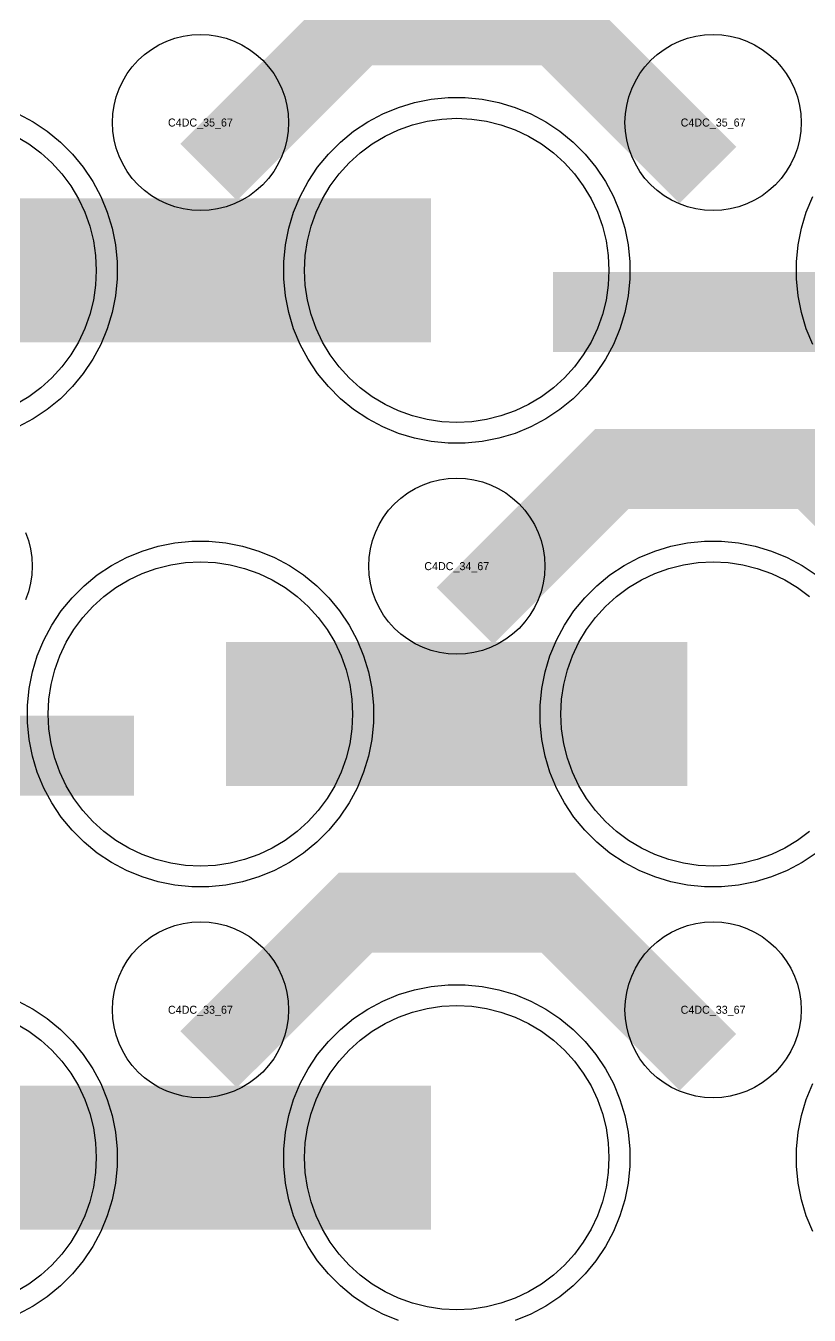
# Model space of a CAD drawing. Extents: x -11880 to 11880, y -14992 to 14992.
# Drawn here: x 9385.5 to 9630, y -10316.2 to -9913.4 of the extents above; entities that cross this region are included whole.
import ezdxf
from ezdxf.enums import TextEntityAlignment as Align

# ---------------------------------------------------------------- set-up
doc = ezdxf.new("R2010")
doc.units = 0
doc.header["$MEASUREMENT"] = 0
for name, color, linetype in [('GDS_775_DT_237', 138, 'CONTINUOUS'), ('RDL1_FS', 34, 'CONTINUOUS'), ('RDL_BS', 160, 'CONTINUOUS')]:
    doc.layers.add(name, color=color, linetype=linetype)

msp = doc.modelspace()

# ---------------------------------------------------------------- linework, layer by layer
at = {"layer": 'RDL1_FS'}
msp.add_lwpolyline([(9520, -10037.329), (9515.343, -10037.1), (9510.732, -10036.416), (9506.209, -10035.284), (9501.819, -10033.712), (9497.605, -10031.72), (9493.605, -10029.322), (9489.86, -10026.544), (9486.406, -10023.414), (9483.276, -10019.96), (9480.498, -10016.215), (9478.1, -10012.215), (9476.108, -10008.001), (9474.536, -10003.611), (9473.404, -9999.088), (9472.72, -9994.477), (9472.491, -9989.82), (9472.72, -9985.163), (9473.404, -9980.552), (9474.536, -9976.029), (9476.108, -9971.639), (9478.1, -9967.425), (9480.498, -9963.425), (9483.276, -9959.68), (9486.406, -9956.226), (9489.86, -9953.096), (9493.605, -9950.318), (9497.605, -9947.92), (9501.819, -9945.928), (9506.209, -9944.356), (9510.732, -9943.224), (9515.343, -9942.54), (9520, -9942.311), (9524.657, -9942.54), (9529.268, -9943.224), (9533.791, -9944.356), (9538.181, -9945.928), (9542.395, -9947.92), (9546.395, -9950.318), (9550.14, -9953.096), (9553.594, -9956.226), (9556.724, -9959.68), (9559.502, -9963.425), (9561.9, -9967.425), (9563.892, -9971.639), (9565.464, -9976.029), (9566.596, -9980.552), (9567.28, -9985.163), (9567.509, -9989.82), (9567.28, -9994.477), (9566.596, -9999.088), (9565.464, -10003.611), (9563.892, -10008.001), (9561.9, -10012.215), (9559.502, -10016.215), (9556.724, -10019.96), (9553.594, -10023.414), (9550.14, -10026.544), (9546.395, -10029.322), (9542.395, -10031.72), (9538.181, -10033.712), (9533.791, -10035.284), (9529.268, -10036.416), (9524.657, -10037.1)], close=True, dxfattribs=at)
msp.add_lwpolyline([(9382.395, -9947.92), (9386.395, -9950.318), (9390.14, -9953.096), (9393.594, -9956.226), (9396.724, -9959.68), (9399.502, -9963.425), (9401.9, -9967.425), (9403.892, -9971.639), (9405.464, -9976.029), (9406.596, -9980.552), (9407.28, -9985.163), (9407.509, -9989.82), (9407.28, -9994.477), (9406.596, -9999.088), (9405.464, -10003.611), (9403.892, -10008.001), (9401.9, -10012.215), (9399.502, -10016.215), (9396.724, -10019.96), (9393.594, -10023.414), (9390.14, -10026.544), (9386.395, -10029.322), (9382.395, -10031.72)], dxfattribs=at)
for points in [[(9368.002, -9989.82, 45, 45, 0), (9440.002, -9989.82, 45, 45, 0)], [(9440.002, -9989.82, 45, 45, 0), (9512.002, -9989.82, 45, 45, 0)]]:
    msp.add_lwpolyline(points, format="xyseb", dxfattribs=at)
at = {"layer": 'RDL1_FS', "color": 241, "true_color": 0xf7abae}
for points in [[(9440, -10175.894), (9435.343, -10175.665), (9430.732, -10174.981), (9426.209, -10173.849), (9421.819, -10172.277), (9417.605, -10170.285), (9413.605, -10167.887), (9409.86, -10165.109), (9406.406, -10161.979), (9403.276, -10158.525), (9400.498, -10154.78), (9398.1, -10150.78), (9396.108, -10146.566), (9394.536, -10142.176), (9393.404, -10137.653), (9392.72, -10133.042), (9392.491, -10128.385), (9392.72, -10123.728), (9393.404, -10119.117), (9394.536, -10114.594), (9396.108, -10110.204), (9398.1, -10105.99), (9400.498, -10101.99), (9403.276, -10098.245), (9406.406, -10094.791), (9409.86, -10091.661), (9413.605, -10088.883), (9417.605, -10086.485), (9421.819, -10084.493), (9426.209, -10082.921), (9430.732, -10081.789), (9435.343, -10081.105), (9440, -10080.876), (9444.657, -10081.105), (9449.268, -10081.789), (9453.791, -10082.921), (9458.181, -10084.493), (9462.395, -10086.485), (9466.395, -10088.883), (9470.14, -10091.661), (9473.594, -10094.791), (9476.724, -10098.245), (9479.502, -10101.99), (9481.9, -10105.99), (9483.892, -10110.204), (9485.464, -10114.594), (9486.596, -10119.117), (9487.28, -10123.728), (9487.509, -10128.385), (9487.28, -10133.042), (9486.596, -10137.653), (9485.464, -10142.176), (9483.892, -10146.566), (9481.9, -10150.78), (9479.502, -10154.78), (9476.724, -10158.525), (9473.594, -10161.979), (9470.14, -10165.109), (9466.395, -10167.887), (9462.395, -10170.285), (9458.181, -10172.277), (9453.791, -10173.849), (9449.268, -10174.981), (9444.657, -10175.665)], [(9520, -10314.459), (9515.343, -10314.23), (9510.732, -10313.546), (9506.209, -10312.414), (9501.819, -10310.842), (9497.605, -10308.85), (9493.605, -10306.452), (9489.86, -10303.674), (9486.406, -10300.544), (9483.276, -10297.09), (9480.498, -10293.345), (9478.1, -10289.345), (9476.108, -10285.131), (9474.536, -10280.741), (9473.404, -10276.218), (9472.72, -10271.607), (9472.491, -10266.95), (9472.72, -10262.293), (9473.404, -10257.682), (9474.536, -10253.159), (9476.108, -10248.769), (9478.1, -10244.555), (9480.498, -10240.555), (9483.276, -10236.81), (9486.406, -10233.356), (9489.86, -10230.226), (9493.605, -10227.448), (9497.605, -10225.05), (9501.819, -10223.058), (9506.209, -10221.486), (9510.732, -10220.354), (9515.343, -10219.67), (9520, -10219.441), (9524.657, -10219.67), (9529.268, -10220.354), (9533.791, -10221.486), (9538.181, -10223.058), (9542.395, -10225.05), (9546.395, -10227.448), (9550.14, -10230.226), (9553.594, -10233.356), (9556.724, -10236.81), (9559.502, -10240.555), (9561.9, -10244.555), (9563.892, -10248.769), (9565.464, -10253.159), (9566.596, -10257.682), (9567.28, -10262.293), (9567.509, -10266.95), (9567.28, -10271.607), (9566.596, -10276.218), (9565.464, -10280.741), (9563.892, -10285.131), (9561.9, -10289.345), (9559.502, -10293.345), (9556.724, -10297.09), (9553.594, -10300.544), (9550.14, -10303.674), (9546.395, -10306.452), (9542.395, -10308.85), (9538.181, -10310.842), (9533.791, -10312.414), (9529.268, -10313.546), (9524.657, -10314.23)]]:
    msp.add_lwpolyline(points, close=True, dxfattribs=at)
for points in [[(9630.14, -10165.109), (9626.395, -10167.887), (9622.395, -10170.285), (9618.181, -10172.277), (9613.791, -10173.849), (9609.268, -10174.981), (9604.657, -10175.665), (9600, -10175.894), (9595.343, -10175.665), (9590.732, -10174.981), (9586.209, -10173.849), (9581.819, -10172.277), (9577.605, -10170.285), (9573.605, -10167.887), (9569.86, -10165.109), (9566.406, -10161.979), (9563.276, -10158.525), (9560.498, -10154.78), (9558.1, -10150.78), (9556.108, -10146.566), (9554.536, -10142.176), (9553.404, -10137.653), (9552.72, -10133.042), (9552.491, -10128.385), (9552.72, -10123.728), (9553.404, -10119.117), (9554.536, -10114.594), (9556.108, -10110.204), (9558.1, -10105.99), (9560.498, -10101.99), (9563.276, -10098.245), (9566.406, -10094.791), (9569.86, -10091.661), (9573.605, -10088.883), (9577.605, -10086.485), (9581.819, -10084.493), (9586.209, -10082.921), (9590.732, -10081.789), (9595.343, -10081.105), (9600, -10080.876), (9604.657, -10081.105), (9609.268, -10081.789), (9613.791, -10082.921), (9618.181, -10084.493), (9622.395, -10086.485), (9626.395, -10088.883), (9630.14, -10091.661)], [(9382.395, -10225.05), (9386.395, -10227.448), (9390.14, -10230.226), (9393.594, -10233.356), (9396.724, -10236.81), (9399.502, -10240.555), (9401.9, -10244.555), (9403.892, -10248.769), (9405.464, -10253.159), (9406.596, -10257.682), (9407.28, -10262.293), (9407.509, -10266.95), (9407.28, -10271.607), (9406.596, -10276.218), (9405.464, -10280.741), (9403.892, -10285.131), (9401.9, -10289.345), (9399.502, -10293.345), (9396.724, -10297.09), (9393.594, -10300.544), (9390.14, -10303.674), (9386.395, -10306.452), (9382.395, -10308.85)]]:
    msp.add_lwpolyline(points, dxfattribs=at)
for points in [[(9448.002, -10128.385, 45, 45, 0), (9520.002, -10128.385, 45, 45, 0)], [(9520.002, -10128.385, 45, 45, 0), (9592.002, -10128.385, 45, 45, 0)], [(9368.002, -10266.95, 45, 45, 0), (9440.002, -10266.95, 45, 45, 0)], [(9440.002, -10266.95, 45, 45, 0), (9512.002, -10266.95, 45, 45, 0)]]:
    msp.add_lwpolyline(points, format="xyseb", dxfattribs=at)
at = {"layer": 'RDL_BS'}
for points in [[(9442.562, -9959.134, 25, 25, 0), (9488.377, -9913.319, 25, 25, 0), (9521.93, -9913.319, 25, 25, 0)], [(9598.401, -9960.033, 25, 25, 0), (9551.687, -9913.319, 25, 25, 0), (9521.929, -9913.319, 25, 25, 0)], [(9550.016, -10002.833, 25, 25, 0), (9659.281, -10002.833, 25, 25, 0)], [(9522.562, -10097.699, 25, 25, 0), (9568.377, -10051.884, 25, 25, 0), (9601.93, -10051.884, 25, 25, 0)], [(9678.401, -10098.598, 25, 25, 0), (9631.687, -10051.884, 25, 25, 0), (9601.929, -10051.884, 25, 25, 0)], [(9442.562, -10236.264, 25, 25, 0), (9488.377, -10190.449, 25, 25, 0), (9521.93, -10190.449, 25, 25, 0)], [(9598.401, -10237.163, 25, 25, 0), (9551.687, -10190.449, 25, 25, 0), (9521.929, -10190.449, 25, 25, 0)]]:
    msp.add_lwpolyline(points, format="xyseb", dxfattribs=at)
for points in [[(9440, -9971.126), (9437.307, -9970.994), (9434.635, -9970.598), (9432.016, -9969.941), (9429.481, -9969.034), (9427.044, -9967.882), (9424.72, -9966.489), (9422.557, -9964.886), (9420.558, -9963.074), (9418.746, -9961.075), (9417.143, -9958.912), (9415.75, -9956.588), (9414.598, -9954.151), (9413.691, -9951.616), (9413.034, -9948.997), (9412.638, -9946.325), (9412.506, -9943.632), (9412.638, -9940.939), (9413.034, -9938.267), (9413.691, -9935.648), (9414.598, -9933.113), (9415.75, -9930.676), (9417.143, -9928.352), (9418.746, -9926.189), (9420.558, -9924.19), (9422.557, -9922.378), (9424.72, -9920.775), (9427.044, -9919.382), (9429.481, -9918.23), (9432.016, -9917.323), (9434.635, -9916.666), (9437.307, -9916.27), (9440, -9916.138), (9442.693, -9916.27), (9445.365, -9916.666), (9447.984, -9917.323), (9450.519, -9918.23), (9452.956, -9919.382), (9455.28, -9920.775), (9457.443, -9922.378), (9459.442, -9924.19), (9461.254, -9926.189), (9462.857, -9928.352), (9464.25, -9930.676), (9465.402, -9933.113), (9466.309, -9935.648), (9466.966, -9938.267), (9467.362, -9940.939), (9467.494, -9943.632), (9467.362, -9946.325), (9466.966, -9948.997), (9466.309, -9951.616), (9465.402, -9954.151), (9464.25, -9956.588), (9462.857, -9958.912), (9461.254, -9961.075), (9459.442, -9963.074), (9457.443, -9964.886), (9455.28, -9966.489), (9452.956, -9967.882), (9450.519, -9969.034), (9447.984, -9969.941), (9445.365, -9970.598), (9442.693, -9970.994)], [(9600, -9971.126), (9597.307, -9970.994), (9594.635, -9970.598), (9592.016, -9969.941), (9589.481, -9969.034), (9587.044, -9967.882), (9584.72, -9966.489), (9582.557, -9964.886), (9580.558, -9963.074), (9578.746, -9961.075), (9577.143, -9958.912), (9575.75, -9956.588), (9574.598, -9954.151), (9573.691, -9951.616), (9573.034, -9948.997), (9572.638, -9946.325), (9572.506, -9943.632), (9572.638, -9940.939), (9573.034, -9938.267), (9573.691, -9935.648), (9574.598, -9933.113), (9575.75, -9930.676), (9577.143, -9928.352), (9578.746, -9926.189), (9580.558, -9924.19), (9582.557, -9922.378), (9584.72, -9920.775), (9587.044, -9919.382), (9589.481, -9918.23), (9592.016, -9917.323), (9594.635, -9916.666), (9597.307, -9916.27), (9600, -9916.138), (9602.693, -9916.27), (9605.365, -9916.666), (9607.984, -9917.323), (9610.519, -9918.23), (9612.956, -9919.382), (9615.28, -9920.775), (9617.443, -9922.378), (9619.442, -9924.19), (9621.254, -9926.189), (9622.857, -9928.352), (9624.25, -9930.676), (9625.402, -9933.113), (9626.309, -9935.648), (9626.966, -9938.267), (9627.362, -9940.939), (9627.494, -9943.632), (9627.362, -9946.325), (9626.966, -9948.997), (9626.309, -9951.616), (9625.402, -9954.151), (9624.25, -9956.588), (9622.857, -9958.912), (9621.254, -9961.075), (9619.442, -9963.074), (9617.443, -9964.886), (9615.28, -9966.489), (9612.956, -9967.882), (9610.519, -9969.034), (9607.984, -9969.941), (9605.365, -9970.598), (9602.693, -9970.994)], [(9517.356, -10043.82), (9512.062, -10043.303), (9506.835, -10042.257), (9501.795, -10040.726), (9496.885, -10038.695), (9492.223, -10036.203), (9487.809, -10033.256), (9483.708, -10029.894), (9479.926, -10026.112), (9476.564, -10022.011), (9473.617, -10017.597), (9471.125, -10012.935), (9469.094, -10008.025), (9467.563, -10002.985), (9466.517, -9997.758), (9466, -9992.464), (9466, -9987.176), (9466.517, -9981.882), (9467.563, -9976.655), (9469.094, -9971.615), (9471.125, -9966.705), (9473.617, -9962.043), (9476.564, -9957.629), (9479.926, -9953.528), (9483.708, -9949.746), (9487.809, -9946.384), (9492.223, -9943.437), (9496.885, -9940.945), (9501.795, -9938.914), (9506.835, -9937.383), (9512.062, -9936.337), (9517.356, -9935.82), (9522.644, -9935.82), (9527.938, -9936.337), (9533.165, -9937.383), (9538.205, -9938.914), (9543.115, -9940.945), (9547.777, -9943.437), (9552.191, -9946.384), (9556.292, -9949.746), (9560.074, -9953.528), (9563.436, -9957.629), (9566.383, -9962.043), (9568.875, -9966.705), (9570.906, -9971.615), (9572.437, -9976.655), (9573.483, -9981.882), (9574, -9987.176), (9574, -9992.464), (9573.483, -9997.758), (9572.437, -10002.985), (9570.906, -10008.025), (9568.875, -10012.935), (9566.383, -10017.597), (9563.436, -10022.011), (9560.074, -10026.112), (9556.292, -10029.894), (9552.191, -10033.256), (9547.777, -10036.203), (9543.115, -10038.695), (9538.205, -10040.726), (9533.165, -10042.257), (9527.938, -10043.303), (9522.644, -10043.82)], [(9520, -10109.691), (9517.307, -10109.559), (9514.635, -10109.163), (9512.016, -10108.506), (9509.481, -10107.599), (9507.044, -10106.447), (9504.72, -10105.054), (9502.557, -10103.451), (9500.558, -10101.639), (9498.746, -10099.64), (9497.143, -10097.477), (9495.75, -10095.153), (9494.598, -10092.716), (9493.691, -10090.181), (9493.034, -10087.562), (9492.638, -10084.89), (9492.506, -10082.197), (9492.638, -10079.504), (9493.034, -10076.832), (9493.691, -10074.213), (9494.598, -10071.678), (9495.75, -10069.241), (9497.143, -10066.917), (9498.746, -10064.754), (9500.558, -10062.755), (9502.557, -10060.943), (9504.72, -10059.34), (9507.044, -10057.947), (9509.481, -10056.795), (9512.016, -10055.888), (9514.635, -10055.231), (9517.307, -10054.835), (9520, -10054.703), (9522.693, -10054.835), (9525.365, -10055.231), (9527.984, -10055.888), (9530.519, -10056.795), (9532.956, -10057.947), (9535.28, -10059.34), (9537.443, -10060.943), (9539.442, -10062.755), (9541.254, -10064.754), (9542.857, -10066.917), (9544.25, -10069.241), (9545.402, -10071.678), (9546.309, -10074.213), (9546.966, -10076.832), (9547.362, -10079.504), (9547.494, -10082.197), (9547.362, -10084.89), (9546.966, -10087.562), (9546.309, -10090.181), (9545.402, -10092.716), (9544.25, -10095.153), (9542.857, -10097.477), (9541.254, -10099.64), (9539.442, -10101.639), (9537.443, -10103.451), (9535.28, -10105.054), (9532.956, -10106.447), (9530.519, -10107.599), (9527.984, -10108.506), (9525.365, -10109.163), (9522.693, -10109.559)], [(9440, -10248.256), (9437.307, -10248.124), (9434.635, -10247.728), (9432.016, -10247.071), (9429.481, -10246.164), (9427.044, -10245.012), (9424.72, -10243.619), (9422.557, -10242.016), (9420.558, -10240.204), (9418.746, -10238.205), (9417.143, -10236.042), (9415.75, -10233.718), (9414.598, -10231.281), (9413.691, -10228.746), (9413.034, -10226.127), (9412.638, -10223.455), (9412.506, -10220.762), (9412.638, -10218.069), (9413.034, -10215.397), (9413.691, -10212.778), (9414.598, -10210.243), (9415.75, -10207.806), (9417.143, -10205.482), (9418.746, -10203.319), (9420.558, -10201.32), (9422.557, -10199.508), (9424.72, -10197.905), (9427.044, -10196.512), (9429.481, -10195.36), (9432.016, -10194.453), (9434.635, -10193.796), (9437.307, -10193.4), (9440, -10193.268), (9442.693, -10193.4), (9445.365, -10193.796), (9447.984, -10194.453), (9450.519, -10195.36), (9452.956, -10196.512), (9455.28, -10197.905), (9457.443, -10199.508), (9459.442, -10201.32), (9461.254, -10203.319), (9462.857, -10205.482), (9464.25, -10207.806), (9465.402, -10210.243), (9466.309, -10212.778), (9466.966, -10215.397), (9467.362, -10218.069), (9467.494, -10220.762), (9467.362, -10223.455), (9466.966, -10226.127), (9466.309, -10228.746), (9465.402, -10231.281), (9464.25, -10233.718), (9462.857, -10236.042), (9461.254, -10238.205), (9459.442, -10240.204), (9457.443, -10242.016), (9455.28, -10243.619), (9452.956, -10245.012), (9450.519, -10246.164), (9447.984, -10247.071), (9445.365, -10247.728), (9442.693, -10248.124)], [(9600, -10248.256), (9597.307, -10248.124), (9594.635, -10247.728), (9592.016, -10247.071), (9589.481, -10246.164), (9587.044, -10245.012), (9584.72, -10243.619), (9582.557, -10242.016), (9580.558, -10240.204), (9578.746, -10238.205), (9577.143, -10236.042), (9575.75, -10233.718), (9574.598, -10231.281), (9573.691, -10228.746), (9573.034, -10226.127), (9572.638, -10223.455), (9572.506, -10220.762), (9572.638, -10218.069), (9573.034, -10215.397), (9573.691, -10212.778), (9574.598, -10210.243), (9575.75, -10207.806), (9577.143, -10205.482), (9578.746, -10203.319), (9580.558, -10201.32), (9582.557, -10199.508), (9584.72, -10197.905), (9587.044, -10196.512), (9589.481, -10195.36), (9592.016, -10194.453), (9594.635, -10193.796), (9597.307, -10193.4), (9600, -10193.268), (9602.693, -10193.4), (9605.365, -10193.796), (9607.984, -10194.453), (9610.519, -10195.36), (9612.956, -10196.512), (9615.28, -10197.905), (9617.443, -10199.508), (9619.442, -10201.32), (9621.254, -10203.319), (9622.857, -10205.482), (9624.25, -10207.806), (9625.402, -10210.243), (9626.309, -10212.778), (9626.966, -10215.397), (9627.362, -10218.069), (9627.494, -10220.762), (9627.362, -10223.455), (9626.966, -10226.127), (9626.309, -10228.746), (9625.402, -10231.281), (9624.25, -10233.718), (9622.857, -10236.042), (9621.254, -10238.205), (9619.442, -10240.204), (9617.443, -10242.016), (9615.28, -10243.619), (9612.956, -10245.012), (9610.519, -10246.164), (9607.984, -10247.071), (9605.365, -10247.728), (9602.693, -10248.124)]]:
    msp.add_lwpolyline(points, close=True, dxfattribs=at)
for points in [[(9383.115, -9940.945), (9387.777, -9943.437), (9392.191, -9946.384), (9396.292, -9949.746), (9400.074, -9953.528), (9403.436, -9957.629), (9406.383, -9962.043), (9408.875, -9966.705), (9410.906, -9971.615), (9412.437, -9976.655), (9413.483, -9981.882), (9414, -9987.176), (9414, -9992.464), (9413.483, -9997.758), (9412.437, -10002.985), (9410.906, -10008.025), (9408.875, -10012.935), (9406.383, -10017.597), (9403.436, -10022.011), (9400.074, -10026.112), (9396.292, -10029.894), (9392.191, -10033.256), (9387.777, -10036.203), (9383.115, -10038.695)], [(9631.125, -10012.935), (9629.094, -10008.025), (9627.563, -10002.985), (9626.517, -9997.758), (9626, -9992.464), (9626, -9987.176), (9626.517, -9981.882), (9627.563, -9976.655), (9629.094, -9971.615), (9631.125, -9966.705)], [(9385.402, -10071.678), (9386.309, -10074.213), (9386.966, -10076.832), (9387.362, -10079.504), (9387.494, -10082.197), (9387.362, -10084.89), (9386.966, -10087.562), (9386.309, -10090.181), (9385.402, -10092.716)], [(9631.125, -10290.065), (9629.094, -10285.155), (9627.563, -10280.115), (9626.517, -10274.888), (9626, -10269.594), (9626, -10264.306), (9626.517, -10259.012), (9627.563, -10253.785), (9629.094, -10248.745), (9631.125, -10243.835)]]:
    msp.add_lwpolyline(points, dxfattribs=at)
at = {"layer": 'RDL_BS', "color": 241, "true_color": 0xf7abae}
msp.add_lwpolyline([(9437.356, -10182.385), (9432.062, -10181.868), (9426.835, -10180.822), (9421.795, -10179.291), (9416.885, -10177.26), (9412.223, -10174.768), (9407.809, -10171.821), (9403.708, -10168.459), (9399.926, -10164.677), (9396.564, -10160.576), (9393.617, -10156.162), (9391.125, -10151.5), (9389.094, -10146.59), (9387.563, -10141.55), (9386.517, -10136.323), (9386, -10131.029), (9386, -10125.741), (9386.517, -10120.447), (9387.563, -10115.22), (9389.094, -10110.18), (9391.125, -10105.27), (9393.617, -10100.608), (9396.564, -10096.194), (9399.926, -10092.093), (9403.708, -10088.311), (9407.809, -10084.949), (9412.223, -10082.002), (9416.885, -10079.51), (9421.795, -10077.479), (9426.835, -10075.948), (9432.062, -10074.902), (9437.356, -10074.385), (9442.644, -10074.385), (9447.938, -10074.902), (9453.165, -10075.948), (9458.205, -10077.479), (9463.115, -10079.51), (9467.777, -10082.002), (9472.191, -10084.949), (9476.292, -10088.311), (9480.074, -10092.093), (9483.436, -10096.194), (9486.383, -10100.608), (9488.875, -10105.27), (9490.906, -10110.18), (9492.437, -10115.22), (9493.483, -10120.447), (9494, -10125.741), (9494, -10131.029), (9493.483, -10136.323), (9492.437, -10141.55), (9490.906, -10146.59), (9488.875, -10151.5), (9486.383, -10156.162), (9483.436, -10160.576), (9480.074, -10164.677), (9476.292, -10168.459), (9472.191, -10171.821), (9467.777, -10174.768), (9463.115, -10177.26), (9458.205, -10179.291), (9453.165, -10180.822), (9447.938, -10181.868), (9442.644, -10182.385)], close=True, dxfattribs=at)
for points in [[(9632.191, -10171.821), (9627.777, -10174.768), (9623.115, -10177.26), (9618.205, -10179.291), (9613.165, -10180.822), (9607.938, -10181.868), (9602.644, -10182.385), (9597.356, -10182.385), (9592.062, -10181.868), (9586.835, -10180.822), (9581.795, -10179.291), (9576.885, -10177.26), (9572.223, -10174.768), (9567.809, -10171.821), (9563.708, -10168.459), (9559.926, -10164.677), (9556.564, -10160.576), (9553.617, -10156.162), (9551.125, -10151.5), (9549.094, -10146.59), (9547.563, -10141.55), (9546.517, -10136.323), (9546, -10131.029), (9546, -10125.741), (9546.517, -10120.447), (9547.563, -10115.22), (9549.094, -10110.18), (9551.125, -10105.27), (9553.617, -10100.608), (9556.564, -10096.194), (9559.926, -10092.093), (9563.708, -10088.311), (9567.809, -10084.949), (9572.223, -10082.002), (9576.885, -10079.51), (9581.795, -10077.479), (9586.835, -10075.948), (9592.062, -10074.902), (9597.356, -10074.385), (9602.644, -10074.385), (9607.938, -10074.902), (9613.165, -10075.948), (9618.205, -10077.479), (9623.115, -10079.51), (9627.777, -10082.002), (9632.191, -10084.949)], [(9501.795, -10317.856), (9496.885, -10315.825), (9492.223, -10313.333), (9487.809, -10310.386), (9483.708, -10307.024), (9479.926, -10303.242), (9476.564, -10299.141), (9473.617, -10294.727), (9471.125, -10290.065), (9469.094, -10285.155), (9467.563, -10280.115), (9466.517, -10274.888), (9466, -10269.594), (9466, -10264.306), (9466.517, -10259.012), (9467.563, -10253.785), (9469.094, -10248.745), (9471.125, -10243.835), (9473.617, -10239.173), (9476.564, -10234.759), (9479.926, -10230.658), (9483.708, -10226.876), (9487.809, -10223.514), (9492.223, -10220.567), (9496.885, -10218.075), (9501.795, -10216.044), (9506.835, -10214.513), (9512.062, -10213.467), (9517.356, -10212.95), (9522.644, -10212.95), (9527.938, -10213.467), (9533.165, -10214.513), (9538.205, -10216.044), (9543.115, -10218.075), (9547.777, -10220.567), (9552.191, -10223.514), (9556.292, -10226.876), (9560.074, -10230.658), (9563.436, -10234.759), (9566.383, -10239.173), (9568.875, -10243.835), (9570.906, -10248.745), (9572.437, -10253.785), (9573.483, -10259.012), (9574, -10264.306), (9574, -10269.594), (9573.483, -10274.888), (9572.437, -10280.115), (9570.906, -10285.155), (9568.875, -10290.065), (9566.383, -10294.727), (9563.436, -10299.141), (9560.074, -10303.242), (9556.292, -10307.024), (9552.191, -10310.386), (9547.777, -10313.333), (9543.115, -10315.825), (9538.205, -10317.856)], [(9383.115, -10218.075), (9387.777, -10220.567), (9392.191, -10223.514), (9396.292, -10226.876), (9400.074, -10230.658), (9403.436, -10234.759), (9406.383, -10239.173), (9408.875, -10243.835), (9410.906, -10248.745), (9412.437, -10253.785), (9413.483, -10259.012), (9414, -10264.306), (9414, -10269.594), (9413.483, -10274.888), (9412.437, -10280.115), (9410.906, -10285.155), (9408.875, -10290.065), (9406.383, -10294.727), (9403.436, -10299.141), (9400.074, -10303.242), (9396.292, -10307.024), (9392.191, -10310.386), (9387.777, -10313.333), (9383.115, -10315.825)]]:
    msp.add_lwpolyline(points, dxfattribs=at)
msp.add_lwpolyline([(9310.016, -10141.398, 25, 25, 0), (9419.281, -10141.398, 25, 25, 0)], format="xyseb", dxfattribs=at)

# ---------------------------------------------------------------- texts
at = {"layer": 'GDS_775_DT_237'}
for s, p in [('C4DC_35_67', (9440, -9943.632)), ('C4DC_35_67', (9440, -9943.632)), ('C4DC_35_67', (9600, -9943.632)), ('C4DC_35_67', (9600, -9943.632)), ('C4DC_34_67', (9520, -10082.197)), ('C4DC_34_67', (9520, -10082.197)), ('C4DC_33_67', (9440, -10220.762)), ('C4DC_33_67', (9440, -10220.762)), ('C4DC_33_67', (9600, -10220.762)), ('C4DC_33_67', (9600, -10220.762))]:
    msp.add_text(s, height=2.5, dxfattribs=at).set_placement(p, align=Align.MIDDLE_CENTER)

doc.saveas('drawing.dxf')
